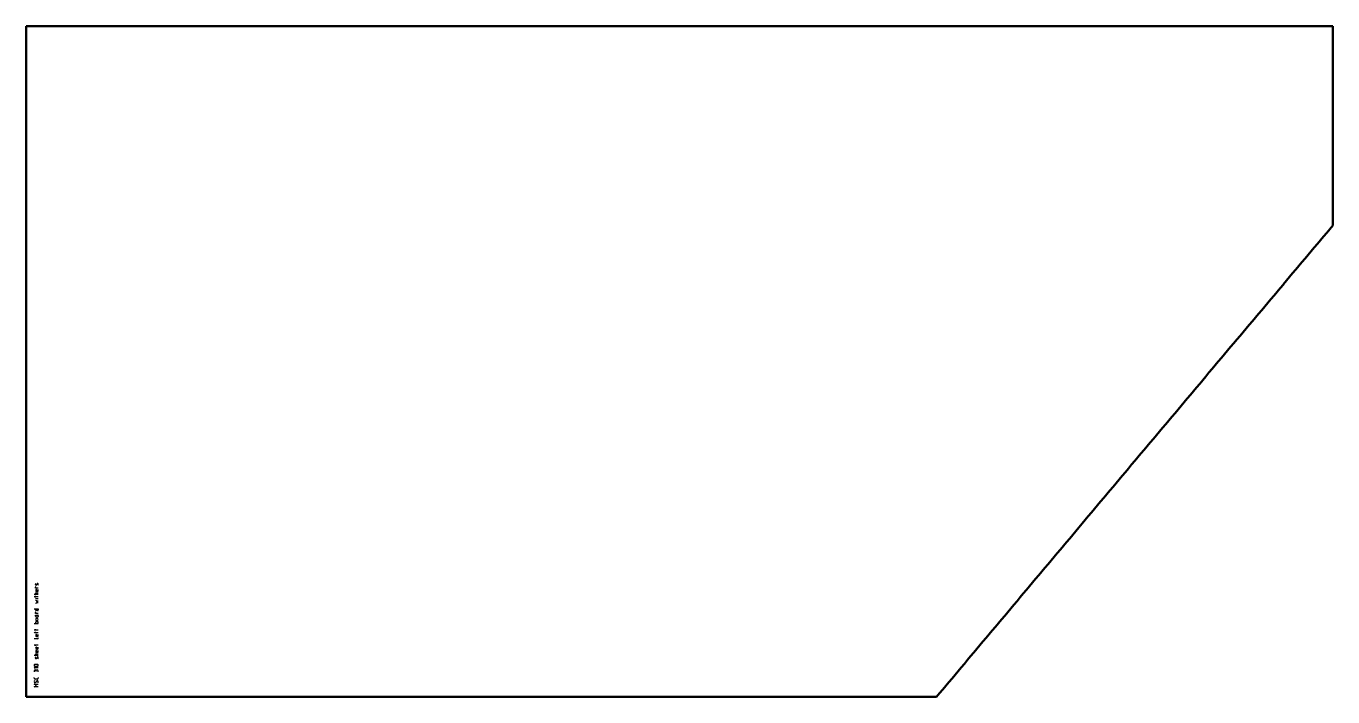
# Model space of a CAD drawing. Header units: millimetres. Extents: x 0 to 1909, y 7 to 987.
import ezdxf

# ---------------------------------------------------------------- set-up
doc = ezdxf.new("R2010")
doc.units = ezdxf.units.MM
doc.layers.add('IV_MARK_SURFACE', color=2, linetype='Continuous', lineweight=25)
doc.layers.add('IV_OUTER_PROFILE', color=7, linetype='Continuous', lineweight=50)

msp = doc.modelspace()

# ---------------------------------------------------------------- linework, layer by layer
at = {"layer": 'IV_MARK_SURFACE'}
for p, q in [((16, 172), (15.3, 170.6)), ((17, 172.6), (16.7, 172.6)), ((13.6, 156.4), (11.6, 156.4)), ((13.6, 153), (11.6, 153)), ((13.6, 171), (13.6, 171.6)), ((13.6, 165.9), (13.6, 167.2)), ((17.7, 165.9), (13.6, 165.9)), ((13.6, 156.4), (13.6, 158.1)), ((17.7, 156.4), (13.6, 156.4)), ((13.6, 153), (13.6, 154.3)), ((17.7, 153), (13.6, 153)), ((13.6, 152.3), (13.6, 153)), ((14.7, 169.9), (14.3, 169.9)), ((14.7, 159.1), (17.7, 159.1)), ((15.7, 163.8), (15, 163.8)), ((15, 161.1), (15.7, 161.1)), ((15.7, 161.1), (15.7, 163.8)), ((15.7, 161.1), (16.7, 161.1)), ((17.7, 171), (17.7, 171.6)), ((17.7, 162.1), (17.7, 163.8)), ((11.6, 135.7), (13.6, 135.7)), ((17.7, 150.1), (13.6, 150.1)), ((17.7, 146.9), (13.6, 147.9)), ((13.6, 143.8), (17.7, 144.9)), ((13.6, 135.7), (17.7, 135.7)), ((13.6, 134), (13.6, 135.7)), ((15, 145.9), (17.7, 146.9)), ((17.7, 144.9), (15, 145.9)), ((17.7, 135.7), (17.7, 134)), ((13.6, 128.9), (13.6, 130.3)), ((17.7, 128.9), (13.6, 128.9)), ((13.6, 126.2), (16.7, 126.2)), ((13.6, 124.9), (13.6, 126.2)), ((13.6, 115.7), (13.6, 114)), ((16.7, 133), (14.7, 133)), ((16.7, 116.7), (14.7, 116.7)), ((16.7, 123.5), (15, 123.5)), ((16.3, 121.5), (15, 121.5)), ((15, 118.8), (16.3, 118.8)), ((16.7, 126.2), (17, 126.2)), ((17.7, 125.2), (17.7, 124.5)), ((17.7, 114), (17.7, 115.7)), ((11.6, 114), (13.6, 114)), ((13.6, 104.5), (11.6, 104.5)), ((13.6, 100.5), (13, 100.5)), ((13.6, 114), (17.7, 114)), ((13.6, 104.5), (13.6, 105.9)), ((17.7, 104.5), (13.6, 104.5)), ((13.6, 103.9), (13.6, 104.5)), ((13.6, 100.5), (13.6, 101.8)), ((17.7, 100.5), (13.6, 100.5)), ((13.6, 99.8), (13.6, 100.5)), ((15.7, 97.8), (15, 97.8)), ((15.7, 95), (15.7, 97.8)), ((17.7, 96.1), (17.7, 97.8)), ((16.7, 91.7), (11.6, 91.7)), ((13.6, 82.2), (11.6, 82.2)), ((13.6, 82.2), (13.6, 83.5)), ((17.7, 82.2), (13.6, 82.2)), ((13.6, 81.5), (13.6, 82.2)), ((15, 95), (15.7, 95)), ((15.7, 79.5), (15, 79.5)), ((15, 76.7), (15.7, 76.7)), ((15.7, 95), (16.7, 95)), ((15.7, 76.7), (15.7, 79.5)), ((15.7, 76.7), (16.7, 76.7)), ((17.7, 93), (17.7, 92.7)), ((17.7, 77.8), (17.7, 79.5)), ((13.6, 67.3), (11.6, 67.3)), ((13.6, 67.3), (13.6, 68.9)), ((17.7, 67.3), (13.6, 67.3)), ((13.6, 63.5), (13.6, 64.2)), ((14.7, 62.5), (14.3, 62.5)), ((14.7, 70), (17.7, 70)), ((15.7, 74.7), (15, 74.7)), ((15, 72), (15.7, 72)), ((16, 64.5), (15.3, 63.2)), ((15.7, 72), (15.7, 74.7)), ((15.7, 72), (16.7, 72)), ((17, 65.2), (16.7, 65.2)), ((17.7, 73), (17.7, 74.7)), ((17.7, 63.5), (17.7, 64.2)), ((13, 48.3), (11.6, 49.6)), ((11.6, 49.6), (17.7, 49.6)), ((11.6, 44.9), (11.6, 43.5)), ((14.3, 44.5), (14.3, 44.2)), ((17.7, 43.5), (17.7, 44.5)), ((11.6, 34), (11.6, 35.4)), ((15, 23.5), (11.6, 25.6)), ((11.6, 25.6), (17.7, 25.6)), ((11.6, 21.5), (15, 23.5)), ((17.7, 21.5), (11.6, 21.5)), ((16.3, 32.7), (13, 32.7)), ((15, 30), (14, 28.3)), ((17.7, 35.4), (17.7, 34))]:
    msp.add_line(p, q, dxfattribs=at)
for centre, radius, start, end in [((14.8, 171.6), 1.11, 112.9942, 179.6256), ((17.1, 171.5), 1.22, 111.8601, 158.1399), ((16.6, 171.6), 1.11, 0.3744, 67.0058), ((14.8, 171), 1.11, 180.3744, 247.0058), ((14.3, 167.2), 0.678, 90, 180), ((15, 162.5), 1.36, 90, 270), ((14.7, 158.1), 1.02, 90, 180), ((14.2, 171.1), 1.22, 291.8601, 338.1399), ((16.7, 162.1), 1.02, 270, 0), ((16.6, 171), 1.11, 292.9942, 359.6256), ((14.7, 134), 1.02, 180, 270), ((16.7, 134), 1.02, 270, 0), ((14.3, 130.3), 0.678, 90, 180), ((15, 124.9), 1.36, 180, 270), ((15, 120.1), 1.36, 90, 270), ((14.7, 115.7), 1.02, 90, 180), ((16.3, 120.1), 1.36, 270, 90), ((16.7, 125.2), 1.02, 0, 90), ((16.7, 124.5), 1.02, 270, 0), ((16.7, 115.7), 1.02, 0, 90), ((17, 126.9), 0.678, 270, 0), ((13, 101.8), 1.36, 180, 270), ((15, 96.4), 1.36, 90, 270), ((16.7, 96.1), 1.02, 270, 0), ((15, 78.1), 1.36, 90, 270), ((16.7, 92.7), 1.02, 270, 0), ((16.7, 77.8), 1.02, 270, 0), ((15, 73.4), 1.36, 90, 270), ((14.7, 68.9), 1.02, 90, 180), ((14.8, 64.2), 1.11, 112.9942, 179.6256), ((14.8, 63.5), 1.11, 180.3744, 247.0058), ((14.2, 63.6), 1.22, 291.8601, 338.1399), ((17.1, 64.1), 1.22, 111.8601, 158.1399), ((16.7, 73), 1.02, 270, 0), ((16.6, 64.2), 1.11, 0.3744, 67.0058), ((16.6, 63.5), 1.11, 292.9942, 359.6256), ((12.7, 53), 1.1, 112.4119, 247.5881), ((13, 44.9), 1.36, 0, 180), ((14.7, 45.8), 8.54, 73.8661, 106.1339), ((14.7, 60.2), 8.54, 253.8661, 286.1339), ((16, 44.5), 1.69, 0, 180), ((16.6, 53), 1.1, 293.0373, 66.9627), ((13, 34), 1.36, 180, 270), ((14.5, 29.3), 2.86, 151.7153, 208.2847), ((12.8, 29), 1.35, 229.6263, 329.2984), ((16.2, 29.2), 1.46, 2.3685, 149.559), ((16.3, 34), 1.36, 270, 0), ((15.5, 28.9), 2.28, 326.4174, 10.9627)]:
    msp.add_arc(centre, radius, start, end, dxfattribs=at)
at = {"layer": 'IV_OUTER_PROFILE'}
for p, q in [((0, 986.9), (1909.1, 986.9)), ((0, 6.9), (0, 986.9)), ((1909.1, 986.9), (1909.1, 695.6)), ((1330.2, 6.9), (0, 6.9))]:
    msp.add_line(p, q, dxfattribs=at)
for centre, radius, start, end in [((342628, -286231.9), 445439.9, 139.89846, 139.912914), ((374144.4, -312754.6), 486631.3, 139.913322, 139.926556), ((411988.4, -344587.3), 536083.3, 139.926963, 139.93898), ((458286.9, -383514.8), 596572.1, 139.939386, 139.950187), ((516240, -432223), 672275.9, 139.9505926, 139.9601794), ((590896.8, -494948.9), 769785.7, 139.9605843, 139.9689584), ((690714.6, -578789.8), 900142.5, 139.9693627, 139.9765253), ((831019.4, -696607.6), 1083354.1, 139.9769292, 139.9828813)]:
    msp.add_arc(centre, radius, start, end, dxfattribs=at)

doc.saveas('drawing.dxf')
